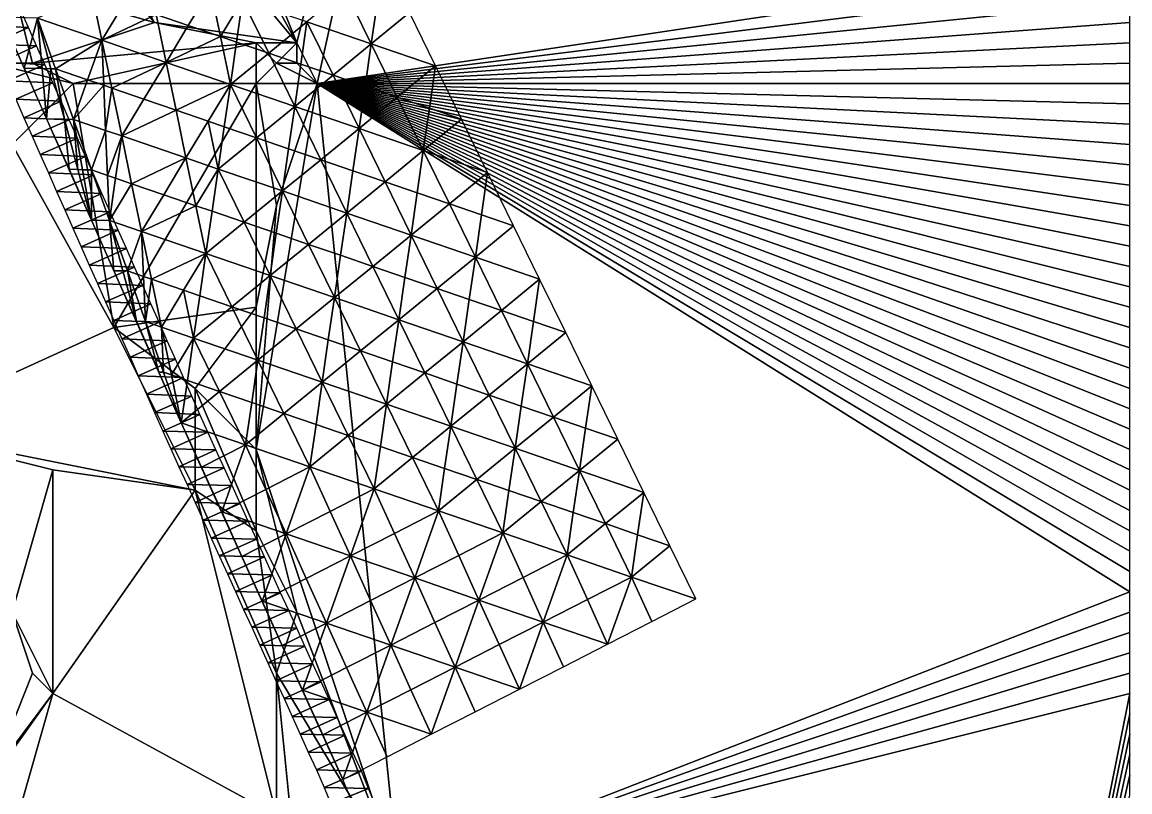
# Model space of a CAD drawing. Header units: metres. Extents: x -1103 to 901, y -902 to 905.
# Drawn here: x 791 to 900, y 336.3 to 412 of the extents above; entities that cross this region are included whole.
import ezdxf

# ---------------------------------------------------------------- set-up
doc = ezdxf.new("R2010")
doc.units = ezdxf.units.M
for name, color, linetype in [('OSM_PLAZA', 41, 'CONTINUOUS'), ('OSM_ROAD_AXES', 2, 'CONTINUOUS'), ('OSM_ROAD_SURFACE', 9, 'CONTINUOUS'), ('OSM_TERRAIN', 3, 'CONTINUOUS')]:
    doc.layers.add(name, color=color, linetype=linetype)

msp = doc.modelspace()

# ---------------------------------------------------------------- linework, layer by layer
at = {"layer": 'OSM_PLAZA'}
for points in [[(798.81, 410.25, 5.97), (797.83, 414.95, 5.68), (792.48, 412.42, 6.29)], [(798.81, 410.25, 5.97), (801, 413.87, 5.5), (797.83, 414.95, 5.68)], [(807.32, 411.7, 5.23), (809.51, 415.31, 5.1), (804.16, 412.78, 5.34)], [(810.49, 410.61, 5.42), (809.51, 415.31, 5.1), (807.32, 411.7, 5.23)], [(810.49, 410.61, 5.42), (812.67, 414.23, 5), (809.51, 415.31, 5.1)], [(819, 412.06, 4.75), (825.33, 409.9, 4.39), (822.77, 415.14, 4.43)], [(822.77, 415.14, 4.43), (825.33, 409.9, 4.39), (825.94, 414.06, 4.31)], [(804.16, 412.78, 5.34), (801, 413.87, 5.5), (798.81, 410.25, 5.97)], [(812.07, 410.07, 5.48), (812.67, 414.23, 5), (810.49, 410.61, 5.42)], [(812.07, 410.07, 5.48), (815.24, 408.99, 5.58), (812.67, 414.23, 5)], [(815.24, 408.99, 5.58), (819, 412.06, 4.75), (812.67, 414.23, 5)], [(825.33, 409.9, 4.39), (829.1, 412.97, 4.19), (825.94, 414.06, 4.31)], [(792.48, 412.42, 6.29), (788.97, 412.51, 6.36), (791.17, 407.52, 6.78)], [(792.48, 412.42, 6.29), (791.17, 407.52, 6.78), (792.93, 407.48, 6.84)], [(794.25, 407.44, 6.8), (798.81, 410.25, 5.97), (792.48, 412.42, 6.29)], [(792.48, 412.42, 6.29), (792.93, 407.48, 6.84), (793.81, 407.45, 6.82)], [(792.48, 412.42, 6.29), (793.81, 407.45, 6.82), (794.25, 407.44, 6.8)], [(805.14, 408.08, 6.21), (804.16, 412.78, 5.34), (798.81, 410.25, 5.97)], [(805.14, 408.08, 6.21), (807.32, 411.7, 5.23), (804.16, 412.78, 5.34)], [(825.33, 409.9, 4.39), (831.66, 407.73, 4.14), (829.1, 412.97, 4.19)], [(810.49, 410.61, 5.42), (807.32, 411.7, 5.23), (805.14, 408.08, 6.21)], [(815.24, 408.99, 5.58), (818.4, 407.9, 4.98), (819, 412.06, 4.75)], [(818.4, 407.9, 4.98), (821.57, 406.82, 4.59), (819, 412.06, 4.75)], [(819, 412.06, 4.75), (821.57, 406.82, 4.59), (825.33, 409.9, 4.39)], [(797.41, 406.36, 6.92), (798.81, 410.25, 5.97), (794.25, 407.44, 6.8)], [(799, 405.82, 7.04), (798.81, 410.25, 5.97), (797.41, 406.36, 6.92)], [(799.79, 405.55, 7.04), (805.14, 408.08, 6.21), (798.81, 410.25, 5.97)], [(799.79, 405.55, 7.04), (798.81, 410.25, 5.97), (799, 405.82, 7.04)], [(811.47, 405.91, 7.01), (810.49, 410.61, 5.42), (805.14, 408.08, 6.21)], [(811.47, 405.91, 7.01), (812.07, 410.07, 5.48), (810.49, 410.61, 5.42)], [(811.47, 405.91, 7.01), (815.24, 408.99, 5.58), (812.07, 410.07, 5.48)], [(811.47, 405.91, 7.01), (817.8, 403.75, 5.47), (815.24, 408.99, 5.58)], [(815.24, 408.99, 5.58), (817.8, 403.75, 5.47), (818.4, 407.9, 4.98)], [(821.57, 406.82, 4.59), (824.73, 405.74, 4.46), (825.33, 409.9, 4.39)], [(824.73, 405.74, 4.46), (827.9, 404.65, 4.34), (825.33, 409.9, 4.39)], [(827.9, 404.65, 4.34), (831.66, 407.73, 4.14), (825.33, 409.9, 4.39)], [(802.95, 404.46, 7.01), (805.14, 408.08, 6.21), (799.79, 405.55, 7.04)], [(802.95, 404.46, 7.01), (806.12, 403.38, 6.99), (805.14, 408.08, 6.21)], [(806.12, 403.38, 6.99), (811.47, 405.91, 7.01), (805.14, 408.08, 6.21)], [(817.8, 403.75, 5.47), (821.57, 406.82, 4.59), (818.4, 407.9, 4.98)], [(792.93, 407.48, 6.84), (791.17, 407.52, 6.78), (793.38, 402.54, 7.17)], [(792.93, 407.48, 6.84), (793.38, 402.54, 7.17), (793.81, 407.45, 6.82)], [(793.81, 407.45, 6.82), (793.38, 402.54, 7.17), (795.14, 402.49, 7.08)], [(793.81, 407.45, 6.82), (795.14, 402.49, 7.08), (794.25, 407.44, 6.8)], [(796.02, 402.47, 7.04), (797.41, 406.36, 6.92), (794.25, 407.44, 6.8)], [(794.25, 407.44, 6.8), (795.14, 402.49, 7.08), (796.02, 402.47, 7.04)], [(817.8, 403.75, 5.47), (824.13, 401.58, 4.54), (821.57, 406.82, 4.59)], [(821.57, 406.82, 4.59), (824.13, 401.58, 4.54), (824.73, 405.74, 4.46)], [(827.9, 404.65, 4.34), (831.06, 403.57, 4.21), (831.66, 407.73, 4.14)], [(831.06, 403.57, 4.21), (834.23, 402.49, 4.08), (831.66, 407.73, 4.14)], [(799, 405.82, 7.04), (797.41, 406.36, 6.92), (796.02, 402.47, 7.04)], [(799.18, 401.39, 6.99), (799, 405.82, 7.04), (796.02, 402.47, 7.04)], [(799.79, 405.55, 7.04), (799, 405.82, 7.04), (799.18, 401.39, 6.99)], [(809.28, 402.3, 6.97), (811.47, 405.91, 7.01), (806.12, 403.38, 6.99)], [(810.87, 401.75, 6.95), (811.47, 405.91, 7.01), (809.28, 402.3, 6.97)], [(810.87, 401.75, 6.95), (814.03, 400.67, 6.74), (811.47, 405.91, 7.01)], [(814.03, 400.67, 6.74), (817.8, 403.75, 5.47), (811.47, 405.91, 7.01)], [(824.13, 401.58, 4.54), (827.9, 404.65, 4.34), (824.73, 405.74, 4.46)], [(800.77, 400.85, 6.97), (799.79, 405.55, 7.04), (799.18, 401.39, 6.99)], [(800.77, 400.85, 6.97), (802.95, 404.46, 7.01), (799.79, 405.55, 7.04)], [(824.13, 401.58, 4.54), (830.46, 399.41, 4.28), (827.9, 404.65, 4.34)], [(827.9, 404.65, 4.34), (830.46, 399.41, 4.28), (831.06, 403.57, 4.21)], [(800.77, 400.85, 6.97), (806.12, 403.38, 6.99), (802.95, 404.46, 7.01)], [(817.19, 399.59, 5.6), (817.8, 403.75, 5.47), (814.03, 400.67, 6.74)], [(817.19, 399.59, 5.6), (820.36, 398.5, 4.76), (817.8, 403.75, 5.47)], [(820.36, 398.5, 4.76), (824.13, 401.58, 4.54), (817.8, 403.75, 5.47)], [(830.46, 399.41, 4.28), (834.23, 402.49, 4.08), (831.06, 403.57, 4.21)], [(795.14, 402.49, 7.08), (793.38, 402.54, 7.17), (795.59, 397.56, 7.03)], [(795.14, 402.49, 7.08), (795.59, 397.56, 7.03), (796.47, 397.53, 6.99)], [(795.14, 402.49, 7.08), (796.47, 397.53, 6.99), (796.02, 402.47, 7.04)], [(797.79, 397.5, 6.94), (799.18, 401.39, 6.99), (796.02, 402.47, 7.04)], [(796.47, 397.53, 6.99), (796.91, 397.52, 6.97), (796.02, 402.47, 7.04)], [(796.02, 402.47, 7.04), (796.91, 397.52, 6.97), (797.79, 397.5, 6.94)], [(807.1, 398.68, 6.92), (806.12, 403.38, 6.99), (800.77, 400.85, 6.97)], [(807.1, 398.68, 6.92), (809.28, 402.3, 6.97), (806.12, 403.38, 6.99)], [(830.46, 399.41, 4.28), (836.79, 397.24, 4.02), (834.23, 402.49, 4.08)], [(799.37, 396.96, 6.93), (799.18, 401.39, 6.99), (797.79, 397.5, 6.94)], [(800.77, 400.85, 6.97), (799.18, 401.39, 6.99), (799.37, 396.96, 6.93)], [(810.26, 397.59, 6.83), (809.28, 402.3, 6.97), (807.1, 398.68, 6.92)], [(810.26, 397.59, 6.83), (810.87, 401.75, 6.95), (809.28, 402.3, 6.97)], [(810.26, 397.59, 6.83), (814.03, 400.67, 6.74), (810.87, 401.75, 6.95)], [(823.52, 397.42, 4.63), (824.13, 401.58, 4.54), (820.36, 398.5, 4.76)], [(823.52, 397.42, 4.63), (826.69, 396.33, 4.5), (824.13, 401.58, 4.54)], [(826.69, 396.33, 4.5), (830.46, 399.41, 4.28), (824.13, 401.58, 4.54)], [(800.77, 400.85, 6.97), (799.37, 396.96, 6.93), (800.16, 396.69, 6.92)], [(801.75, 396.14, 6.91), (800.77, 400.85, 6.97), (800.16, 396.69, 6.92)], [(801.75, 396.14, 6.91), (807.1, 398.68, 6.92), (800.77, 400.85, 6.97)], [(810.26, 397.59, 6.83), (816.59, 395.43, 5.72), (814.03, 400.67, 6.74)], [(816.59, 395.43, 5.72), (817.19, 399.59, 5.6), (814.03, 400.67, 6.74)], [(816.59, 395.43, 5.72), (820.36, 398.5, 4.76), (817.19, 399.59, 5.6)], [(829.85, 395.25, 4.37), (830.46, 399.41, 4.28), (826.69, 396.33, 4.5)], [(829.85, 395.25, 4.37), (833.02, 394.17, 4.23), (830.46, 399.41, 4.28)], [(833.02, 394.17, 4.23), (836.79, 397.24, 4.02), (830.46, 399.41, 4.28)], [(804.91, 395.06, 6.88), (807.1, 398.68, 6.92), (801.75, 396.14, 6.91)], [(808.08, 393.98, 6.8), (807.1, 398.68, 6.92), (804.91, 395.06, 6.88)], [(808.08, 393.98, 6.8), (810.26, 397.59, 6.83), (807.1, 398.68, 6.92)], [(822.92, 393.26, 4.72), (820.36, 398.5, 4.76), (816.59, 395.43, 5.72)], [(822.92, 393.26, 4.72), (823.52, 397.42, 4.63), (820.36, 398.5, 4.76)], [(796.47, 397.53, 6.99), (795.59, 397.56, 7.03), (797.8, 392.57, 6.89)], [(796.47, 397.53, 6.99), (797.8, 392.57, 6.89), (796.91, 397.52, 6.97)], [(796.91, 397.52, 6.97), (797.8, 392.57, 6.89), (797.79, 397.5, 6.94)], [(799.56, 392.53, 6.87), (799.37, 396.96, 6.93), (797.79, 397.5, 6.94)], [(797.79, 397.5, 6.94), (797.8, 392.57, 6.89), (799.56, 392.53, 6.87)], [(800.16, 396.69, 6.92), (799.37, 396.96, 6.93), (799.56, 392.53, 6.87)], [(809.66, 393.44, 6.67), (810.26, 397.59, 6.83), (808.08, 393.98, 6.8)], [(809.66, 393.44, 6.67), (812.82, 392.35, 6.42), (810.26, 397.59, 6.83)], [(812.82, 392.35, 6.42), (816.59, 395.43, 5.72), (810.26, 397.59, 6.83)], [(822.92, 393.26, 4.72), (826.69, 396.33, 4.5), (823.52, 397.42, 4.63)], [(833.02, 394.17, 4.23), (836.18, 393.08, 4.1), (836.79, 397.24, 4.02)], [(836.18, 393.08, 4.1), (839.35, 392, 3.97), (836.79, 397.24, 4.02)], [(801.75, 396.14, 6.91), (800.16, 396.69, 6.92), (799.56, 392.53, 6.87)], [(802.72, 391.44, 6.84), (801.75, 396.14, 6.91), (799.56, 392.53, 6.87)], [(802.72, 391.44, 6.84), (804.91, 395.06, 6.88), (801.75, 396.14, 6.91)], [(822.92, 393.26, 4.72), (829.25, 391.09, 4.46), (826.69, 396.33, 4.5)], [(829.25, 391.09, 4.46), (829.85, 395.25, 4.37), (826.69, 396.33, 4.5)], [(808.08, 393.98, 6.8), (804.91, 395.06, 6.88), (802.72, 391.44, 6.84)], [(812.82, 392.35, 6.42), (815.99, 391.27, 5.75), (816.59, 395.43, 5.72)], [(815.99, 391.27, 5.75), (819.15, 390.18, 4.92), (816.59, 395.43, 5.72)], [(819.15, 390.18, 4.92), (822.92, 393.26, 4.72), (816.59, 395.43, 5.72)], [(829.25, 391.09, 4.46), (833.02, 394.17, 4.23), (829.85, 395.25, 4.37)], [(809.05, 389.27, 6.51), (808.08, 393.98, 6.8), (802.72, 391.44, 6.84)], [(809.05, 389.27, 6.51), (809.66, 393.44, 6.67), (808.08, 393.98, 6.8)], [(829.25, 391.09, 4.46), (835.58, 388.92, 4.19), (833.02, 394.17, 4.23)], [(833.02, 394.17, 4.23), (835.58, 388.92, 4.19), (836.18, 393.08, 4.1)], [(799.56, 392.53, 6.87), (797.8, 392.57, 6.89), (800.01, 387.59, 6.8)], [(801.33, 387.56, 6.8), (802.72, 391.44, 6.84), (799.56, 392.53, 6.87)], [(799.56, 392.53, 6.87), (800.01, 387.59, 6.8), (800.89, 387.57, 6.8)], [(799.56, 392.53, 6.87), (800.89, 387.57, 6.8), (801.33, 387.56, 6.8)], [(809.05, 389.27, 6.51), (812.82, 392.35, 6.42), (809.66, 393.44, 6.67)], [(822.32, 389.1, 4.81), (822.92, 393.26, 4.72), (819.15, 390.18, 4.92)], [(822.32, 389.1, 4.81), (825.48, 388.01, 4.67), (822.92, 393.26, 4.72)], [(825.48, 388.01, 4.67), (829.25, 391.09, 4.46), (822.92, 393.26, 4.72)], [(835.58, 388.92, 4.19), (839.35, 392, 3.97), (836.18, 393.08, 4.1)], [(802.91, 387.01, 6.79), (802.72, 391.44, 6.84), (801.33, 387.56, 6.8)], [(803.7, 386.74, 6.73), (809.05, 389.27, 6.51), (802.72, 391.44, 6.84)], [(803.7, 386.74, 6.73), (802.72, 391.44, 6.84), (802.91, 387.01, 6.79)], [(809.05, 389.27, 6.51), (815.38, 387.11, 5.78), (812.82, 392.35, 6.42)], [(812.82, 392.35, 6.42), (815.38, 387.11, 5.78), (815.99, 391.27, 5.75)], [(835.58, 388.92, 4.19), (841.91, 386.75, 3.93), (839.35, 392, 3.97)], [(815.38, 387.11, 5.78), (819.15, 390.18, 4.92), (815.99, 391.27, 5.75)], [(825.48, 388.01, 4.67), (828.65, 386.93, 4.54), (829.25, 391.09, 4.46)], [(828.65, 386.93, 4.54), (831.81, 385.85, 4.41), (829.25, 391.09, 4.46)], [(829.25, 391.09, 4.46), (831.81, 385.85, 4.41), (835.58, 388.92, 4.19)], [(806.87, 385.66, 6.48), (809.05, 389.27, 6.51), (803.7, 386.74, 6.73)], [(808.45, 385.12, 6.35), (809.05, 389.27, 6.51), (806.87, 385.66, 6.48)], [(808.45, 385.12, 6.35), (811.62, 384.03, 6.11), (809.05, 389.27, 6.51)], [(811.62, 384.03, 6.11), (815.38, 387.11, 5.78), (809.05, 389.27, 6.51)], [(815.38, 387.11, 5.78), (821.71, 384.94, 4.89), (819.15, 390.18, 4.92)], [(821.71, 384.94, 4.89), (822.32, 389.1, 4.81), (819.15, 390.18, 4.92)], [(821.71, 384.94, 4.89), (825.48, 388.01, 4.67), (822.32, 389.1, 4.81)], [(831.81, 385.85, 4.41), (834.98, 384.76, 4.28), (835.58, 388.92, 4.19)], [(834.98, 384.76, 4.28), (838.14, 383.68, 4.15), (835.58, 388.92, 4.19)], [(838.14, 383.68, 4.15), (841.91, 386.75, 3.93), (835.58, 388.92, 4.19)], [(800.89, 387.57, 6.8), (800.01, 387.59, 6.8), (802.22, 382.61, 6.62)], [(800.89, 387.57, 6.8), (802.22, 382.61, 6.62), (801.33, 387.56, 6.8)], [(803.1, 382.58, 6.57), (802.91, 387.01, 6.79), (801.33, 387.56, 6.8)], [(801.33, 387.56, 6.8), (802.22, 382.61, 6.62), (803.1, 382.58, 6.57)], [(814.78, 382.95, 5.74), (815.38, 387.11, 5.78), (811.62, 384.03, 6.11)], [(814.78, 382.95, 5.74), (817.95, 381.86, 5.07), (815.38, 387.11, 5.78)], [(817.95, 381.86, 5.07), (821.71, 384.94, 4.89), (815.38, 387.11, 5.78)], [(821.71, 384.94, 4.89), (828.04, 382.77, 4.63), (825.48, 388.01, 4.67)], [(825.48, 388.01, 4.67), (828.04, 382.77, 4.63), (828.65, 386.93, 4.54)], [(803.7, 386.74, 6.73), (802.91, 387.01, 6.79), (803.1, 382.58, 6.57)], [(804.68, 382.04, 6.47), (803.7, 386.74, 6.73), (803.1, 382.58, 6.57)], [(804.68, 382.04, 6.47), (806.87, 385.66, 6.48), (803.7, 386.74, 6.73)], [(828.04, 382.77, 4.63), (831.81, 385.85, 4.41), (828.65, 386.93, 4.54)], [(838.14, 383.68, 4.15), (841.31, 382.6, 4.02), (841.91, 386.75, 3.93)], [(841.31, 382.6, 4.02), (844.47, 381.51, 3.88), (841.91, 386.75, 3.93)], [(807.85, 380.96, 6.29), (806.87, 385.66, 6.48), (804.68, 382.04, 6.47)], [(807.85, 380.96, 6.29), (808.45, 385.12, 6.35), (806.87, 385.66, 6.48)], [(807.85, 380.96, 6.29), (811.62, 384.03, 6.11), (808.45, 385.12, 6.35)], [(817.95, 381.86, 5.07), (821.11, 380.78, 4.97), (821.71, 384.94, 4.89)], [(821.11, 380.78, 4.97), (824.27, 379.7, 4.85), (821.71, 384.94, 4.89)], [(821.71, 384.94, 4.89), (824.27, 379.7, 4.85), (828.04, 382.77, 4.63)], [(828.04, 382.77, 4.63), (834.37, 380.6, 4.37), (831.81, 385.85, 4.41)], [(831.81, 385.85, 4.41), (834.37, 380.6, 4.37), (834.98, 384.76, 4.28)], [(807.85, 380.96, 6.29), (814.18, 378.79, 5.7), (811.62, 384.03, 6.11)], [(814.18, 378.79, 5.7), (814.78, 382.95, 5.74), (811.62, 384.03, 6.11)], [(834.37, 380.6, 4.37), (838.14, 383.68, 4.15), (834.98, 384.76, 4.28)], [(814.18, 378.79, 5.7), (817.95, 381.86, 5.07), (814.78, 382.95, 5.74)], [(824.27, 379.7, 4.85), (827.44, 378.61, 4.72), (828.04, 382.77, 4.63)], [(828.04, 382.77, 4.63), (827.44, 378.61, 4.72), (830.6, 377.53, 4.59)], [(828.04, 382.77, 4.63), (830.6, 377.53, 4.59), (834.37, 380.6, 4.37)], [(834.37, 380.6, 4.37), (840.7, 378.44, 4.1), (838.14, 383.68, 4.15)], [(838.14, 383.68, 4.15), (840.7, 378.44, 4.1), (841.31, 382.6, 4.02)], [(803.1, 382.58, 6.57), (802.22, 382.61, 6.62), (804.43, 377.62, 6.43)], [(804.87, 377.61, 6.42), (804.68, 382.04, 6.47), (803.1, 382.58, 6.57)], [(803.1, 382.58, 6.57), (804.43, 377.62, 6.43), (804.87, 377.61, 6.42)], [(805.66, 377.34, 6.38), (807.85, 380.96, 6.29), (804.68, 382.04, 6.47)], [(805.66, 377.34, 6.38), (804.68, 382.04, 6.47), (804.87, 377.61, 6.42)], [(814.18, 378.79, 5.7), (820.51, 376.62, 5.05), (817.95, 381.86, 5.07)], [(817.95, 381.86, 5.07), (820.51, 376.62, 5.05), (821.11, 380.78, 4.97)], [(840.7, 378.44, 4.1), (844.47, 381.51, 3.88), (841.31, 382.6, 4.02)], [(807.24, 376.8, 6.3), (807.85, 380.96, 6.29), (805.66, 377.34, 6.38)], [(807.24, 376.8, 6.3), (810.41, 375.71, 5.99), (807.85, 380.96, 6.29)], [(810.41, 375.71, 5.99), (814.18, 378.79, 5.7), (807.85, 380.96, 6.29)], [(820.51, 376.62, 5.05), (824.27, 379.7, 4.85), (821.11, 380.78, 4.97)], [(830.6, 377.53, 4.59), (833.77, 376.44, 4.46), (834.37, 380.6, 4.37)], [(833.77, 376.44, 4.46), (836.93, 375.36, 4.33), (834.37, 380.6, 4.37)], [(836.93, 375.36, 4.33), (840.7, 378.44, 4.1), (834.37, 380.6, 4.37)], [(840.7, 378.44, 4.1), (847.03, 376.27, 3.84), (844.47, 381.51, 3.88)], [(820.51, 376.62, 5.05), (826.84, 374.45, 4.81), (824.27, 379.7, 4.85)], [(824.27, 379.7, 4.85), (826.84, 374.45, 4.81), (827.44, 378.61, 4.72)], [(810.41, 375.71, 5.99), (813.57, 374.63, 5.62), (814.18, 378.79, 5.7)], [(813.57, 374.63, 5.62), (816.74, 373.55, 5.23), (814.18, 378.79, 5.7)], [(814.18, 378.79, 5.7), (816.74, 373.55, 5.23), (820.51, 376.62, 5.05)], [(827.44, 378.61, 4.72), (826.84, 374.45, 4.81), (830.6, 377.53, 4.59)], [(840.1, 374.28, 4.19), (840.7, 378.44, 4.1), (836.93, 375.36, 4.33)], [(840.1, 374.28, 4.19), (843.26, 373.19, 4.06), (840.7, 378.44, 4.1)], [(843.26, 373.19, 4.06), (847.03, 376.27, 3.84), (840.7, 378.44, 4.1)], [(804.87, 377.61, 6.42), (804.43, 377.62, 6.43), (806.64, 372.64, 6.19)], [(806.64, 372.64, 6.19), (805.66, 377.34, 6.38), (804.87, 377.61, 6.42)], [(806.64, 372.64, 6.19), (807.24, 376.8, 6.3), (805.66, 377.34, 6.38)], [(826.84, 374.45, 4.81), (833.17, 372.29, 4.54), (830.6, 377.53, 4.59)], [(830.6, 377.53, 4.59), (833.17, 372.29, 4.54), (833.77, 376.44, 4.46)], [(806.64, 372.64, 6.19), (810.41, 375.71, 5.99), (807.24, 376.8, 6.3)], [(816.74, 373.55, 5.23), (819.9, 372.46, 5.13), (820.51, 376.62, 5.05)], [(819.9, 372.46, 5.13), (823.07, 371.38, 5.03), (820.51, 376.62, 5.05)], [(823.07, 371.38, 5.03), (826.84, 374.45, 4.81), (820.51, 376.62, 5.05)], [(833.17, 372.29, 4.54), (836.93, 375.36, 4.33), (833.77, 376.44, 4.46)], [(843.26, 373.19, 4.06), (846.43, 372.11, 3.93), (847.03, 376.27, 3.84)], [(846.43, 372.11, 3.93), (849.59, 371.03, 3.8), (847.03, 376.27, 3.84)], [(806.64, 372.64, 6.19), (812.97, 370.47, 5.57), (810.41, 375.71, 5.99)], [(810.41, 375.71, 5.99), (812.97, 370.47, 5.57), (813.57, 374.63, 5.62)], [(833.17, 372.29, 4.54), (839.5, 370.12, 4.28), (836.93, 375.36, 4.33)], [(839.5, 370.12, 4.28), (840.1, 374.28, 4.19), (836.93, 375.36, 4.33)], [(812.97, 370.47, 5.57), (816.74, 373.55, 5.23), (813.57, 374.63, 5.62)], [(823.07, 371.38, 5.03), (826.23, 370.29, 4.9), (826.84, 374.45, 4.81)], [(826.23, 370.29, 4.9), (829.4, 369.21, 4.76), (826.84, 374.45, 4.81)], [(826.84, 374.45, 4.81), (829.4, 369.21, 4.76), (833.17, 372.29, 4.54)], [(839.5, 370.12, 4.28), (843.26, 373.19, 4.06), (840.1, 374.28, 4.19)], [(812.97, 370.47, 5.57), (819.3, 368.3, 5.21), (816.74, 373.55, 5.23)], [(816.74, 373.55, 5.23), (819.3, 368.3, 5.21), (819.9, 372.46, 5.13)], [(839.5, 370.12, 4.28), (845.83, 367.95, 4.02), (843.26, 373.19, 4.06)], [(843.26, 373.19, 4.06), (845.83, 367.95, 4.02), (846.43, 372.11, 3.93)], [(806.64, 372.64, 6.19), (808.63, 368.25, 6.01), (812.97, 370.47, 5.57)], [(819.3, 368.3, 5.21), (823.07, 371.38, 5.03), (819.9, 372.46, 5.13)], [(829.4, 369.21, 4.76), (832.56, 368.13, 4.63), (833.17, 372.29, 4.54)], [(832.56, 368.13, 4.63), (835.73, 367.04, 4.5), (833.17, 372.29, 4.54)], [(835.73, 367.04, 4.5), (839.5, 370.12, 4.28), (833.17, 372.29, 4.54)], [(845.83, 367.95, 4.02), (849.59, 371.03, 3.8), (846.43, 372.11, 3.93)], [(819.3, 368.3, 5.21), (825.63, 366.13, 4.99), (823.07, 371.38, 5.03)], [(823.07, 371.38, 5.03), (825.63, 366.13, 4.99), (826.23, 370.29, 4.9)], [(845.83, 367.95, 4.02), (852.15, 365.78, 3.75), (849.59, 371.03, 3.8)], [(808.63, 368.25, 6.01), (810.62, 363.87, 5.9), (812.97, 370.47, 5.57)], [(812.97, 370.47, 5.57), (810.62, 363.87, 5.9), (814.96, 366.08, 5.49)], [(812.97, 370.47, 5.57), (814.96, 366.08, 5.49), (819.3, 368.3, 5.21)], [(825.63, 366.13, 4.99), (829.4, 369.21, 4.76), (826.23, 370.29, 4.9)], [(835.73, 367.04, 4.5), (838.89, 365.96, 4.37), (839.5, 370.12, 4.28)], [(838.89, 365.96, 4.37), (842.06, 364.88, 4.24), (839.5, 370.12, 4.28)], [(839.5, 370.12, 4.28), (842.06, 364.88, 4.24), (845.83, 367.95, 4.02)], [(825.63, 366.13, 4.99), (831.96, 363.97, 4.72), (829.4, 369.21, 4.76)], [(829.4, 369.21, 4.76), (831.96, 363.97, 4.72), (832.56, 368.13, 4.63)], [(814.96, 366.08, 5.49), (816.95, 361.7, 5.39), (819.3, 368.3, 5.21)], [(819.3, 368.3, 5.21), (816.95, 361.7, 5.39), (821.29, 363.92, 5.19)], [(819.3, 368.3, 5.21), (821.29, 363.92, 5.19), (825.63, 366.13, 4.99)], [(831.96, 363.97, 4.72), (835.73, 367.04, 4.5), (832.56, 368.13, 4.63)], [(842.06, 364.88, 4.24), (845.22, 363.79, 4.11), (845.83, 367.95, 4.02)], [(845.22, 363.79, 4.11), (848.39, 362.71, 3.97), (845.83, 367.95, 4.02)], [(848.39, 362.71, 3.97), (852.15, 365.78, 3.75), (845.83, 367.95, 4.02)], [(831.96, 363.97, 4.72), (838.29, 361.8, 4.46), (835.73, 367.04, 4.5)], [(835.73, 367.04, 4.5), (838.29, 361.8, 4.46), (838.89, 365.96, 4.37)], [(810.62, 363.87, 5.9), (816.95, 361.7, 5.39), (814.96, 366.08, 5.49)], [(821.29, 363.92, 5.19), (823.28, 359.53, 5.18), (825.63, 366.13, 4.99)], [(825.63, 366.13, 4.99), (823.28, 359.53, 5.18), (827.62, 361.75, 4.96)], [(825.63, 366.13, 4.99), (827.62, 361.75, 4.96), (831.96, 363.97, 4.72)], [(838.29, 361.8, 4.46), (842.06, 364.88, 4.24), (838.89, 365.96, 4.37)], [(848.39, 362.71, 3.97), (851.55, 361.62, 3.84), (852.15, 365.78, 3.75)], [(851.55, 361.62, 3.84), (854.72, 360.54, 3.71), (852.15, 365.78, 3.75)], [(838.29, 361.8, 4.46), (844.62, 359.63, 4.2), (842.06, 364.88, 4.24)], [(842.06, 364.88, 4.24), (844.62, 359.63, 4.2), (845.22, 363.79, 4.11)], [(810.62, 363.87, 5.9), (812.61, 359.48, 5.86), (816.95, 361.7, 5.39)], [(821.29, 363.92, 5.19), (816.95, 361.7, 5.39), (823.28, 359.53, 5.18)], [(827.62, 361.75, 4.96), (829.61, 357.37, 4.93), (831.96, 363.97, 4.72)], [(831.96, 363.97, 4.72), (829.61, 357.37, 4.93), (833.95, 359.58, 4.69)], [(831.96, 363.97, 4.72), (833.95, 359.58, 4.69), (838.29, 361.8, 4.46)], [(844.62, 359.63, 4.2), (848.39, 362.71, 3.97), (845.22, 363.79, 4.11)], [(844.62, 359.63, 4.2), (850.95, 357.46, 3.93), (848.39, 362.71, 3.97)], [(848.39, 362.71, 3.97), (850.95, 357.46, 3.93), (851.55, 361.62, 3.84)], [(812.61, 359.48, 5.86), (814.59, 355.1, 5.82), (816.95, 361.7, 5.39)], [(816.95, 361.7, 5.39), (814.59, 355.1, 5.82), (818.93, 357.31, 5.37)], [(816.95, 361.7, 5.39), (818.93, 357.31, 5.37), (823.28, 359.53, 5.18)], [(823.28, 359.53, 5.18), (829.61, 357.37, 4.93), (827.62, 361.75, 4.96)], [(833.95, 359.58, 4.69), (835.93, 355.2, 4.66), (838.29, 361.8, 4.46)], [(838.29, 361.8, 4.46), (835.93, 355.2, 4.66), (840.28, 357.41, 4.43)], [(838.29, 361.8, 4.46), (840.28, 357.41, 4.43), (844.62, 359.63, 4.2)], [(850.95, 357.46, 3.93), (854.72, 360.54, 3.71), (851.55, 361.62, 3.84)], [(850.95, 357.46, 3.93), (857.28, 355.3, 3.67), (854.72, 360.54, 3.71)], [(818.93, 357.31, 5.37), (820.92, 352.93, 5.36), (823.28, 359.53, 5.18)], [(820.92, 352.93, 5.36), (825.26, 355.15, 5.16), (823.28, 359.53, 5.18)], [(823.28, 359.53, 5.18), (825.26, 355.15, 5.16), (829.61, 357.37, 4.93)], [(833.95, 359.58, 4.69), (829.61, 357.37, 4.93), (835.93, 355.2, 4.66)], [(840.28, 357.41, 4.43), (842.26, 353.03, 4.4), (844.62, 359.63, 4.2)], [(844.62, 359.63, 4.2), (842.26, 353.03, 4.4), (846.61, 355.25, 4.17)], [(844.62, 359.63, 4.2), (846.61, 355.25, 4.17), (850.95, 357.46, 3.93)], [(814.59, 355.1, 5.82), (820.92, 352.93, 5.36), (818.93, 357.31, 5.37)], [(825.26, 355.15, 5.16), (827.25, 350.76, 5.13), (829.61, 357.37, 4.93)], [(829.61, 357.37, 4.93), (827.25, 350.76, 5.13), (831.59, 352.98, 4.9)], [(829.61, 357.37, 4.93), (831.59, 352.98, 4.9), (835.93, 355.2, 4.66)], [(835.93, 355.2, 4.66), (842.26, 353.03, 4.4), (840.28, 357.41, 4.43)], [(846.61, 355.25, 4.17), (848.59, 350.86, 4.14), (850.95, 357.46, 3.93)], [(850.95, 357.46, 3.93), (848.59, 350.86, 4.14), (852.94, 353.08, 3.9)], [(850.95, 357.46, 3.93), (852.94, 353.08, 3.9), (857.28, 355.3, 3.67)], [(814.59, 355.1, 5.82), (816.58, 350.71, 5.78), (820.92, 352.93, 5.36)], [(820.92, 352.93, 5.36), (827.25, 350.76, 5.13), (825.26, 355.15, 5.16)], [(835.93, 355.2, 4.66), (831.59, 352.98, 4.9), (833.58, 348.6, 4.87)], [(835.93, 355.2, 4.66), (833.58, 348.6, 4.87), (837.92, 350.81, 4.63)], [(835.93, 355.2, 4.66), (837.92, 350.81, 4.63), (842.26, 353.03, 4.4)], [(846.61, 355.25, 4.17), (842.26, 353.03, 4.4), (848.59, 350.86, 4.14)], [(816.58, 350.71, 5.78), (818.57, 346.33, 5.71), (820.92, 352.93, 5.36)], [(820.92, 352.93, 5.36), (818.57, 346.33, 5.71), (822.91, 348.55, 5.34)], [(820.92, 352.93, 5.36), (822.91, 348.55, 5.34), (827.25, 350.76, 5.13)], [(831.59, 352.98, 4.9), (827.25, 350.76, 5.13), (833.58, 348.6, 4.87)], [(837.92, 350.81, 4.63), (839.91, 346.43, 4.61), (842.26, 353.03, 4.4)], [(842.26, 353.03, 4.4), (839.91, 346.43, 4.61), (844.25, 348.64, 4.37)], [(842.26, 353.03, 4.4), (844.25, 348.64, 4.37), (848.59, 350.86, 4.14)], [(822.91, 348.55, 5.34), (824.9, 344.16, 5.33), (827.25, 350.76, 5.13)], [(827.25, 350.76, 5.13), (824.9, 344.16, 5.33), (829.24, 346.38, 5.1)], [(827.25, 350.76, 5.13), (829.24, 346.38, 5.1), (833.58, 348.6, 4.87)], [(837.92, 350.81, 4.63), (833.58, 348.6, 4.87), (839.91, 346.43, 4.61)], [(818.57, 346.33, 5.71), (824.9, 344.16, 5.33), (822.91, 348.55, 5.34)], [(829.24, 346.38, 5.1), (831.23, 341.99, 5.08), (833.58, 348.6, 4.87)], [(833.58, 348.6, 4.87), (831.23, 341.99, 5.08), (835.57, 344.21, 4.84)], [(833.58, 348.6, 4.87), (835.57, 344.21, 4.84), (839.91, 346.43, 4.61)], [(818.57, 346.33, 5.71), (820.56, 341.94, 5.65), (824.9, 344.16, 5.33)], [(829.24, 346.38, 5.1), (824.9, 344.16, 5.33), (831.23, 341.99, 5.08)], [(820.56, 341.94, 5.65), (822.55, 337.56, 5.58), (824.9, 344.16, 5.33)], [(824.9, 344.16, 5.33), (822.55, 337.56, 5.58), (826.89, 339.77, 5.31)], [(824.9, 344.16, 5.33), (826.89, 339.77, 5.31), (831.23, 341.99, 5.08)]]:
    msp.add_3dface(points, dxfattribs=at)
at = {"layer": 'OSM_ROAD_AXES'}
msp.add_polyline3d([(810.31, 127.47, 9.3), (821.75, 171.88, 11.73), (829.01, 203.84, 11.84), (837.79, 248.5, 13.58), (839.26, 268.87, 5.55), (836.31, 295.27, 5.2), (827.97, 324.34, 5.37), (822.55, 337.56, 5.49), (806.64, 372.64, 6.1), (771.29, 452.37, 6.32), (762.09, 471.09, 6.11), (712.05, 582.63, 7.54), (669.36, 681.06, 4.8), (618.9, 797.04, 3.15)], dxfattribs=at)
at = {"layer": 'OSM_ROAD_SURFACE'}
for points in [[(791.6, 411.5, 6.41), (790.79, 413.32, 6.3), (787.14, 411.69, 6.38)], [(791.6, 411.5, 6.41), (787.14, 411.69, 6.38), (787.94, 409.88, 6.49)], [(792.4, 409.69, 6.53), (791.6, 411.5, 6.41), (787.94, 409.88, 6.49)], [(792.4, 409.69, 6.53), (787.94, 409.88, 6.49), (788.74, 408.07, 6.63)], [(793.2, 407.88, 6.71), (792.4, 409.69, 6.53), (788.74, 408.07, 6.63)], [(793.2, 407.88, 6.71), (788.74, 408.07, 6.63), (789.55, 406.26, 6.79)], [(794.01, 406.07, 6.95), (793.2, 407.88, 6.71), (789.55, 406.26, 6.79)], [(794.01, 406.07, 6.95), (789.55, 406.26, 6.79), (790.35, 404.45, 6.95)], [(794.81, 404.25, 7.07), (794.01, 406.07, 6.95), (790.35, 404.45, 6.95)], [(794.81, 404.25, 7.07), (790.35, 404.45, 6.95), (791.15, 402.63, 7.12)], [(795.61, 402.44, 7.02), (794.81, 404.25, 7.07), (791.15, 402.63, 7.12)], [(795.61, 402.44, 7.02), (791.15, 402.63, 7.12), (791.96, 400.82, 7.19)], [(796.42, 400.63, 6.97), (795.61, 402.44, 7.02), (791.96, 400.82, 7.19)], [(796.42, 400.63, 6.97), (791.96, 400.82, 7.19), (792.76, 399.01, 7.14)], [(797.22, 398.82, 6.92), (796.42, 400.63, 6.97), (792.76, 399.01, 7.14)], [(797.22, 398.82, 6.92), (792.76, 399.01, 7.14), (793.56, 397.2, 7.09)], [(798.02, 397.01, 6.89), (797.22, 398.82, 6.92), (793.56, 397.2, 7.09)], [(798.02, 397.01, 6.89), (793.56, 397.2, 7.09), (794.37, 395.38, 7.04)], [(798.83, 395.19, 6.87), (798.02, 397.01, 6.89), (794.37, 395.38, 7.04)], [(798.83, 395.19, 6.87), (794.37, 395.38, 7.04), (795.17, 393.57, 6.99)], [(799.63, 393.38, 6.84), (798.83, 395.19, 6.87), (795.17, 393.57, 6.99)], [(799.63, 393.38, 6.84), (795.17, 393.57, 6.99), (795.97, 391.76, 6.94)], [(800.43, 391.57, 6.81), (799.63, 393.38, 6.84), (795.97, 391.76, 6.94)], [(800.43, 391.57, 6.81), (795.97, 391.76, 6.94), (796.78, 389.95, 6.89)], [(801.24, 389.76, 6.79), (800.43, 391.57, 6.81), (796.78, 389.95, 6.89)], [(801.24, 389.76, 6.79), (796.78, 389.95, 6.89), (797.58, 388.14, 6.84)], [(802.04, 387.95, 6.76), (801.24, 389.76, 6.79), (797.58, 388.14, 6.84)], [(802.04, 387.95, 6.76), (797.58, 388.14, 6.84), (798.38, 386.32, 6.79)], [(802.84, 386.13, 6.71), (802.04, 387.95, 6.76), (798.38, 386.32, 6.79)], [(802.84, 386.13, 6.71), (798.38, 386.32, 6.79), (799.19, 384.51, 6.74)], [(803.65, 384.32, 6.57), (802.84, 386.13, 6.71), (799.19, 384.51, 6.74)], [(803.65, 384.32, 6.57), (799.19, 384.51, 6.74), (799.99, 382.7, 6.7)], [(804.45, 382.51, 6.44), (803.65, 384.32, 6.57), (799.99, 382.7, 6.7)], [(804.45, 382.51, 6.44), (799.99, 382.7, 6.7), (800.79, 380.89, 6.63)], [(805.25, 380.7, 6.39), (804.45, 382.51, 6.44), (800.79, 380.89, 6.63)], [(805.25, 380.7, 6.39), (800.79, 380.89, 6.63), (801.6, 379.08, 6.54)], [(806.06, 378.88, 6.34), (805.25, 380.7, 6.39), (801.6, 379.08, 6.54)], [(806.06, 378.88, 6.34), (801.6, 379.08, 6.54), (802.4, 377.26, 6.45)], [(806.86, 377.07, 6.29), (806.06, 378.88, 6.34), (802.4, 377.26, 6.45)], [(806.86, 377.07, 6.29), (802.4, 377.26, 6.45), (803.21, 375.45, 6.37)], [(807.66, 375.26, 6.2), (806.86, 377.07, 6.29), (803.21, 375.45, 6.37)], [(807.66, 375.26, 6.2), (803.21, 375.45, 6.37), (804.01, 373.64, 6.29)], [(808.47, 373.46, 6.14), (807.66, 375.26, 6.2), (804.01, 373.64, 6.29)], [(808.47, 373.46, 6.14), (804.01, 373.64, 6.29), (804.82, 371.82, 6.22)], [(809.26, 371.71, 6.09), (808.47, 373.46, 6.14), (804.82, 371.82, 6.22)], [(809.26, 371.71, 6.09), (804.82, 371.82, 6.22), (805.61, 370.06, 6.14)], [(810.05, 369.96, 6.05), (809.26, 371.71, 6.09), (805.61, 370.06, 6.14)], [(810.05, 369.96, 6.05), (805.61, 370.06, 6.14), (806.41, 368.3, 6.07)], [(810.85, 368.2, 6), (810.05, 369.96, 6.05), (806.41, 368.3, 6.07)], [(810.85, 368.2, 6), (806.41, 368.3, 6.07), (807.2, 366.55, 5.99)], [(811.64, 366.45, 5.96), (810.85, 368.2, 6), (807.2, 366.55, 5.99)], [(811.64, 366.45, 5.96), (807.2, 366.55, 5.99), (808, 364.8, 5.92)], [(812.44, 364.69, 5.91), (811.64, 366.45, 5.96), (808, 364.8, 5.92)], [(812.44, 364.69, 5.91), (808, 364.8, 5.92), (808.79, 363.04, 5.89)], [(813.23, 362.94, 5.86), (812.44, 364.69, 5.91), (808.79, 363.04, 5.89)], [(813.23, 362.94, 5.86), (808.79, 363.04, 5.89), (809.59, 361.29, 5.88)], [(814.03, 361.19, 5.84), (813.23, 362.94, 5.86), (809.59, 361.29, 5.88)], [(814.03, 361.19, 5.84), (809.59, 361.29, 5.88), (810.38, 359.53, 5.86)], [(814.82, 359.43, 5.82), (814.03, 361.19, 5.84), (810.38, 359.53, 5.86)], [(814.82, 359.43, 5.82), (810.38, 359.53, 5.86), (811.18, 357.78, 5.84)], [(815.62, 357.68, 5.8), (814.82, 359.43, 5.82), (811.18, 357.78, 5.84)], [(815.62, 357.68, 5.8), (811.18, 357.78, 5.84), (811.98, 356.03, 5.82)], [(816.41, 355.92, 5.79), (815.62, 357.68, 5.8), (811.98, 356.03, 5.82)], [(816.41, 355.92, 5.79), (811.98, 356.03, 5.82), (812.77, 354.27, 5.8)], [(817.21, 354.17, 5.78), (816.41, 355.92, 5.79), (812.77, 354.27, 5.8)], [(817.21, 354.17, 5.78), (812.77, 354.27, 5.8), (813.57, 352.52, 5.78)], [(818, 352.42, 5.75), (817.21, 354.17, 5.78), (813.57, 352.52, 5.78)], [(818, 352.42, 5.75), (813.57, 352.52, 5.78), (814.36, 350.76, 5.76)], [(818.8, 350.66, 5.73), (818, 352.42, 5.75), (814.36, 350.76, 5.76)], [(818.8, 350.66, 5.73), (814.36, 350.76, 5.76), (815.16, 349.01, 5.75)], [(819.6, 348.91, 5.7), (818.8, 350.66, 5.73), (815.16, 349.01, 5.75)], [(819.6, 348.91, 5.7), (815.16, 349.01, 5.75), (815.95, 347.26, 5.73)], [(820.39, 347.15, 5.67), (819.6, 348.91, 5.7), (815.95, 347.26, 5.73)], [(820.39, 347.15, 5.67), (815.95, 347.26, 5.73), (816.75, 345.5, 5.7)], [(821.19, 345.4, 5.65), (820.39, 347.15, 5.67), (816.75, 345.5, 5.7)], [(821.19, 345.4, 5.65), (816.75, 345.5, 5.7), (817.54, 343.75, 5.68)], [(821.98, 343.65, 5.62), (821.19, 345.4, 5.65), (817.54, 343.75, 5.68)], [(821.98, 343.65, 5.62), (817.54, 343.75, 5.68), (818.34, 341.99, 5.67)], [(822.78, 341.89, 5.56), (821.98, 343.65, 5.62), (818.34, 341.99, 5.67)], [(822.78, 341.89, 5.56), (818.34, 341.99, 5.67), (819.13, 340.24, 5.65)], [(823.57, 340.14, 5.5), (822.78, 341.89, 5.56), (819.13, 340.24, 5.65)], [(823.57, 340.14, 5.5), (819.13, 340.24, 5.65), (819.93, 338.49, 5.64)], [(824.38, 338.35, 5.43), (823.57, 340.14, 5.5), (819.93, 338.49, 5.64)], [(824.38, 338.35, 5.43), (819.93, 338.49, 5.64), (820.71, 336.76, 5.62)], [(825.07, 336.67, 5.39), (824.38, 338.35, 5.43), (820.71, 336.76, 5.62)], [(825.07, 336.67, 5.39), (820.71, 336.76, 5.62), (821.37, 335.15, 5.61)], [(825.75, 335.01, 5.38), (825.07, 336.67, 5.39), (821.37, 335.15, 5.61)]]:
    msp.add_3dface(points, dxfattribs=at)
at = {"layer": 'OSM_TERRAIN'}
for points in [[(818, 410, 4.75), (764, 544, 4.73), (776, 486, 5.31)], [(818, 410, 4.75), (844, 514, 2.17), (764, 544, 4.73)], [(820, 406, 4.58), (844, 514, 2.17), (818, 410, 4.75)], [(820, 406, 4.58), (900, 418, 0.96), (844, 514, 2.17)], [(778, 458, 5.69), (818, 410, 4.75), (776, 486, 5.31)], [(804, 412, 5.27), (778, 458, 5.69), (782, 438, 6.13)], [(818, 410, 4.75), (778, 458, 5.69), (804, 412, 5.27)], [(782, 438, 6.13), (790, 416, 6.05), (804, 412, 5.27)], [(820, 406, 4.58), (900, 416, 0.97), (900, 418, 0.96)], [(788, 408, 6.56), (792, 408, 6.68), (790, 416, 6.05)], [(792, 408, 6.68), (804, 412, 5.27), (790, 416, 6.05)], [(820, 406, 4.58), (900, 414, 0.99), (900, 416, 0.97)], [(900, 412, 1.01), (900, 414, 0.99), (820, 406, 4.58)], [(792, 408, 6.68), (814, 410, 5.33), (804, 412, 5.27)], [(814, 410, 5.33), (818, 410, 4.75), (804, 412, 5.27)], [(900, 410, 1.03), (900, 412, 1.01), (820, 406, 4.58)], [(792, 408, 6.68), (796, 406, 6.97), (814, 410, 5.33)], [(796, 406, 6.97), (814, 406, 6.91), (814, 410, 5.33)], [(814, 406, 6.91), (816, 408, 5.71), (814, 410, 5.33)], [(816, 408, 5.71), (818, 410, 4.75), (814, 410, 5.33)], [(816, 408, 5.71), (818, 408, 5.01), (818, 410, 4.75)], [(818, 408, 5.01), (820, 406, 4.58), (818, 410, 4.75)], [(820, 406, 4.58), (900, 408, 1.05), (900, 410, 1.03)], [(790, 400, 7.23), (796, 406, 6.97), (788, 408, 6.56)], [(788, 408, 6.56), (796, 406, 6.97), (792, 408, 6.68)], [(814, 406, 6.91), (820, 406, 4.58), (816, 408, 5.71)], [(820, 406, 4.58), (818, 408, 5.01), (816, 408, 5.71)], [(820, 406, 4.58), (900, 406, 1.07), (900, 408, 1.05)], [(800, 382, 6.64), (796, 406, 6.97), (790, 400, 7.23)], [(800, 382, 6.64), (814, 406, 6.91), (796, 406, 6.97)], [(800, 382, 6.64), (814, 384, 5.87), (814, 406, 6.91)], [(828, 328, 5.34), (820, 406, 4.58), (814, 370, 5.29)], [(814, 370, 5.29), (820, 406, 4.58), (816, 394, 5.83)], [(814, 384, 5.87), (816, 394, 5.83), (814, 406, 6.91)], [(816, 394, 5.83), (820, 406, 4.58), (814, 406, 6.91)], [(828, 328, 5.34), (900, 356, 1.57), (820, 406, 4.58)], [(900, 356, 1.57), (900, 358, 1.55), (820, 406, 4.58)], [(820, 406, 4.58), (900, 358, 1.55), (900, 360, 1.53)], [(900, 360, 1.53), (900, 362, 1.51), (820, 406, 4.58)], [(820, 406, 4.58), (900, 362, 1.51), (900, 364, 1.49)], [(900, 364, 1.49), (900, 366, 1.47), (820, 406, 4.58)], [(820, 406, 4.58), (900, 366, 1.47), (900, 368, 1.45)], [(900, 368, 1.45), (900, 370, 1.43), (820, 406, 4.58)], [(820, 406, 4.58), (900, 370, 1.43), (900, 372, 1.41)], [(900, 372, 1.41), (900, 374, 1.39), (820, 406, 4.58)], [(820, 406, 4.58), (900, 374, 1.39), (900, 376, 1.37)], [(900, 376, 1.37), (900, 378, 1.35), (820, 406, 4.58)], [(820, 406, 4.58), (900, 378, 1.35), (900, 380, 1.33)], [(820, 406, 4.58), (900, 380, 1.33), (900, 382, 1.31)], [(900, 382, 1.31), (900, 384, 1.29), (820, 406, 4.58)], [(900, 384, 1.29), (900, 386, 1.27), (820, 406, 4.58)], [(820, 406, 4.58), (900, 386, 1.27), (900, 388, 1.25)], [(820, 406, 4.58), (900, 388, 1.25), (900, 390, 1.23)], [(900, 390, 1.23), (900, 392, 1.21), (820, 406, 4.58)], [(900, 392, 1.21), (900, 394, 1.19), (820, 406, 4.58)], [(820, 406, 4.58), (900, 394, 1.19), (900, 396, 1.17)], [(900, 396, 1.17), (900, 398, 1.15), (820, 406, 4.58)], [(820, 406, 4.58), (900, 400, 1.13), (900, 402, 1.11)], [(820, 406, 4.58), (900, 398, 1.15), (900, 400, 1.13)], [(900, 402, 1.11), (900, 404, 1.09), (820, 406, 4.58)], [(900, 404, 1.09), (900, 406, 1.07), (820, 406, 4.58)], [(800, 382, 6.64), (790, 400, 7.23), (778, 372, 10.02)], [(814, 384, 5.87), (814, 370, 5.29), (816, 394, 5.83)], [(808, 376, 6.17), (814, 384, 5.87), (800, 382, 6.64)], [(814, 370, 5.29), (814, 384, 5.87), (808, 376, 6.17)], [(778, 372, 10.02), (808, 366, 5.84), (800, 382, 6.64)], [(808, 366, 5.84), (808, 376, 6.17), (800, 382, 6.64)], [(814, 362, 5.79), (808, 376, 6.17), (808, 366, 5.84)], [(814, 362, 5.79), (814, 370, 5.29), (808, 376, 6.17)], [(778, 372, 10.02), (790, 354, 8.31), (794, 368, 7.46)], [(794, 368, 7.46), (808, 366, 5.84), (778, 372, 10.02)], [(818, 354, 5.73), (828, 328, 5.34), (814, 370, 5.29)], [(818, 354, 5.73), (814, 370, 5.29), (814, 362, 5.79)], [(790, 354, 8.31), (794, 346, 7.42), (794, 368, 7.46)], [(794, 346, 7.42), (808, 366, 5.84), (794, 368, 7.46)], [(794, 346, 7.42), (816, 334, 5.96), (808, 366, 5.84)], [(816, 334, 5.96), (816, 348, 5.66), (808, 366, 5.84)], [(816, 348, 5.66), (814, 362, 5.79), (808, 366, 5.84)], [(816, 348, 5.66), (818, 354, 5.73), (814, 362, 5.79)], [(828, 328, 5.34), (900, 354, 1.59), (900, 356, 1.57)], [(788, 338, 8.34), (792, 348, 8.05), (790, 354, 8.31)], [(792, 348, 8.05), (794, 346, 7.42), (790, 354, 8.31)], [(816, 348, 5.66), (828, 328, 5.34), (818, 354, 5.73)], [(900, 352, 1.61), (900, 354, 1.59), (828, 328, 5.34)], [(828, 328, 5.34), (900, 350, 1.64), (900, 352, 1.61)], [(900, 348, 1.66), (900, 350, 1.64), (828, 328, 5.34)], [(794, 346, 7.42), (792, 348, 8.05), (788, 338, 8.34)], [(828, 328, 5.34), (816, 348, 5.66), (820, 308, 5.93)], [(816, 334, 5.96), (820, 308, 5.93), (816, 348, 5.66)], [(900, 346, 1.68), (900, 348, 1.66), (828, 328, 5.34)], [(784, 332, 8.4), (786, 318, 8.47), (794, 346, 7.42)], [(784, 332, 8.4), (794, 346, 7.42), (788, 338, 8.34)], [(786, 318, 8.47), (816, 334, 5.96), (794, 346, 7.42)], [(886, 276, 2.95), (900, 346, 1.68), (828, 328, 5.34)], [(886, 276, 2.95), (900, 344, 1.7), (900, 346, 1.68)], [(900, 344, 1.7), (886, 276, 2.95), (900, 342, 1.72)], [(886, 276, 2.95), (900, 340, 1.74), (900, 342, 1.72)], [(886, 276, 2.95), (900, 338, 1.76), (900, 340, 1.74)], [(900, 336, 1.78), (900, 338, 1.76), (886, 276, 2.95)]]:
    msp.add_3dface(points, dxfattribs=at)

doc.saveas('drawing.dxf')
